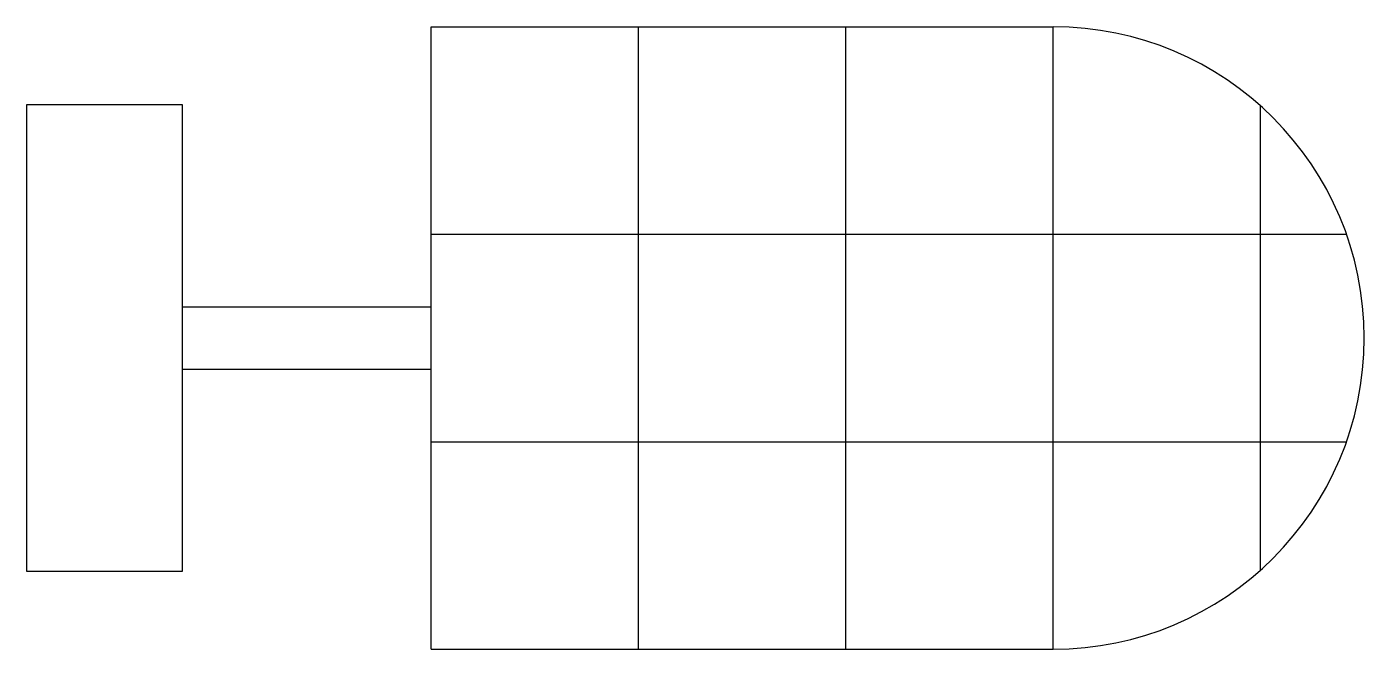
# Model space of a CAD drawing. Header units: millimetres. Extents: x -2966.683 to -2966.253, y 3733.582 to 3733.782.
import ezdxf

# ---------------------------------------------------------------- set-up
doc = ezdxf.new("R2010")
doc.units = ezdxf.units.MM
doc.header["$LTSCALE"] = 10
doc.layers.add('ELE_LUMINÁRIAS', color=4, linetype='Continuous')

msp = doc.modelspace()

# ---------------------------------------------------------------- linework, layer by layer
at = {"layer": 'ELE_LUMINÁRIAS', "color": 4}
for p, q in [((-2966.55319, 3733.78227), (-2966.35319, 3733.78227)), ((-2966.55319, 3733.58227), (-2966.55319, 3733.78227)), ((-2966.68319, 3733.75727), (-2966.63319, 3733.75727)), ((-2966.68319, 3733.60727), (-2966.68319, 3733.75727)), ((-2966.63319, 3733.75727), (-2966.63319, 3733.60727)), ((-2966.63319, 3733.69227), (-2966.55319, 3733.69227)), ((-2966.63319, 3733.67227), (-2966.55319, 3733.67227)), ((-2966.63319, 3733.60727), (-2966.68319, 3733.60727)), ((-2966.55319, 3733.58227), (-2966.35319, 3733.58227))]:
    msp.add_line(p, q, dxfattribs=at)
at = {"layer": 'ELE_LUMINÁRIAS', "color": 2}
for p, q in [((-2966.48652, 3733.58227), (-2966.48652, 3733.78227)), ((-2966.41986, 3733.58227), (-2966.41986, 3733.78227)), ((-2966.35319, 3733.58227), (-2966.35319, 3733.78227)), ((-2966.28652, 3733.60773), (-2966.28652, 3733.7568)), ((-2966.55319, 3733.7156), (-2966.25891, 3733.7156)), ((-2966.55319, 3733.64893), (-2966.25891, 3733.64893))]:
    msp.add_line(p, q, dxfattribs=at)
at = {"layer": 'ELE_LUMINÁRIAS'}
for p, q in [((-2966.55319, 3733.67227), (-2966.55319, 3733.69227)), ((-2966.25319, 3733.68227), (-2966.25319, 3733.68227))]:
    msp.add_line(p, q, dxfattribs=at)
at = {"layer": 'ELE_LUMINÁRIAS', "color": 4}
for start, end in [(0, 90), (270, 0)]:
    msp.add_arc((-2966.35319, 3733.68227), 0.1, start, end, dxfattribs=at)

doc.saveas('drawing.dxf')
